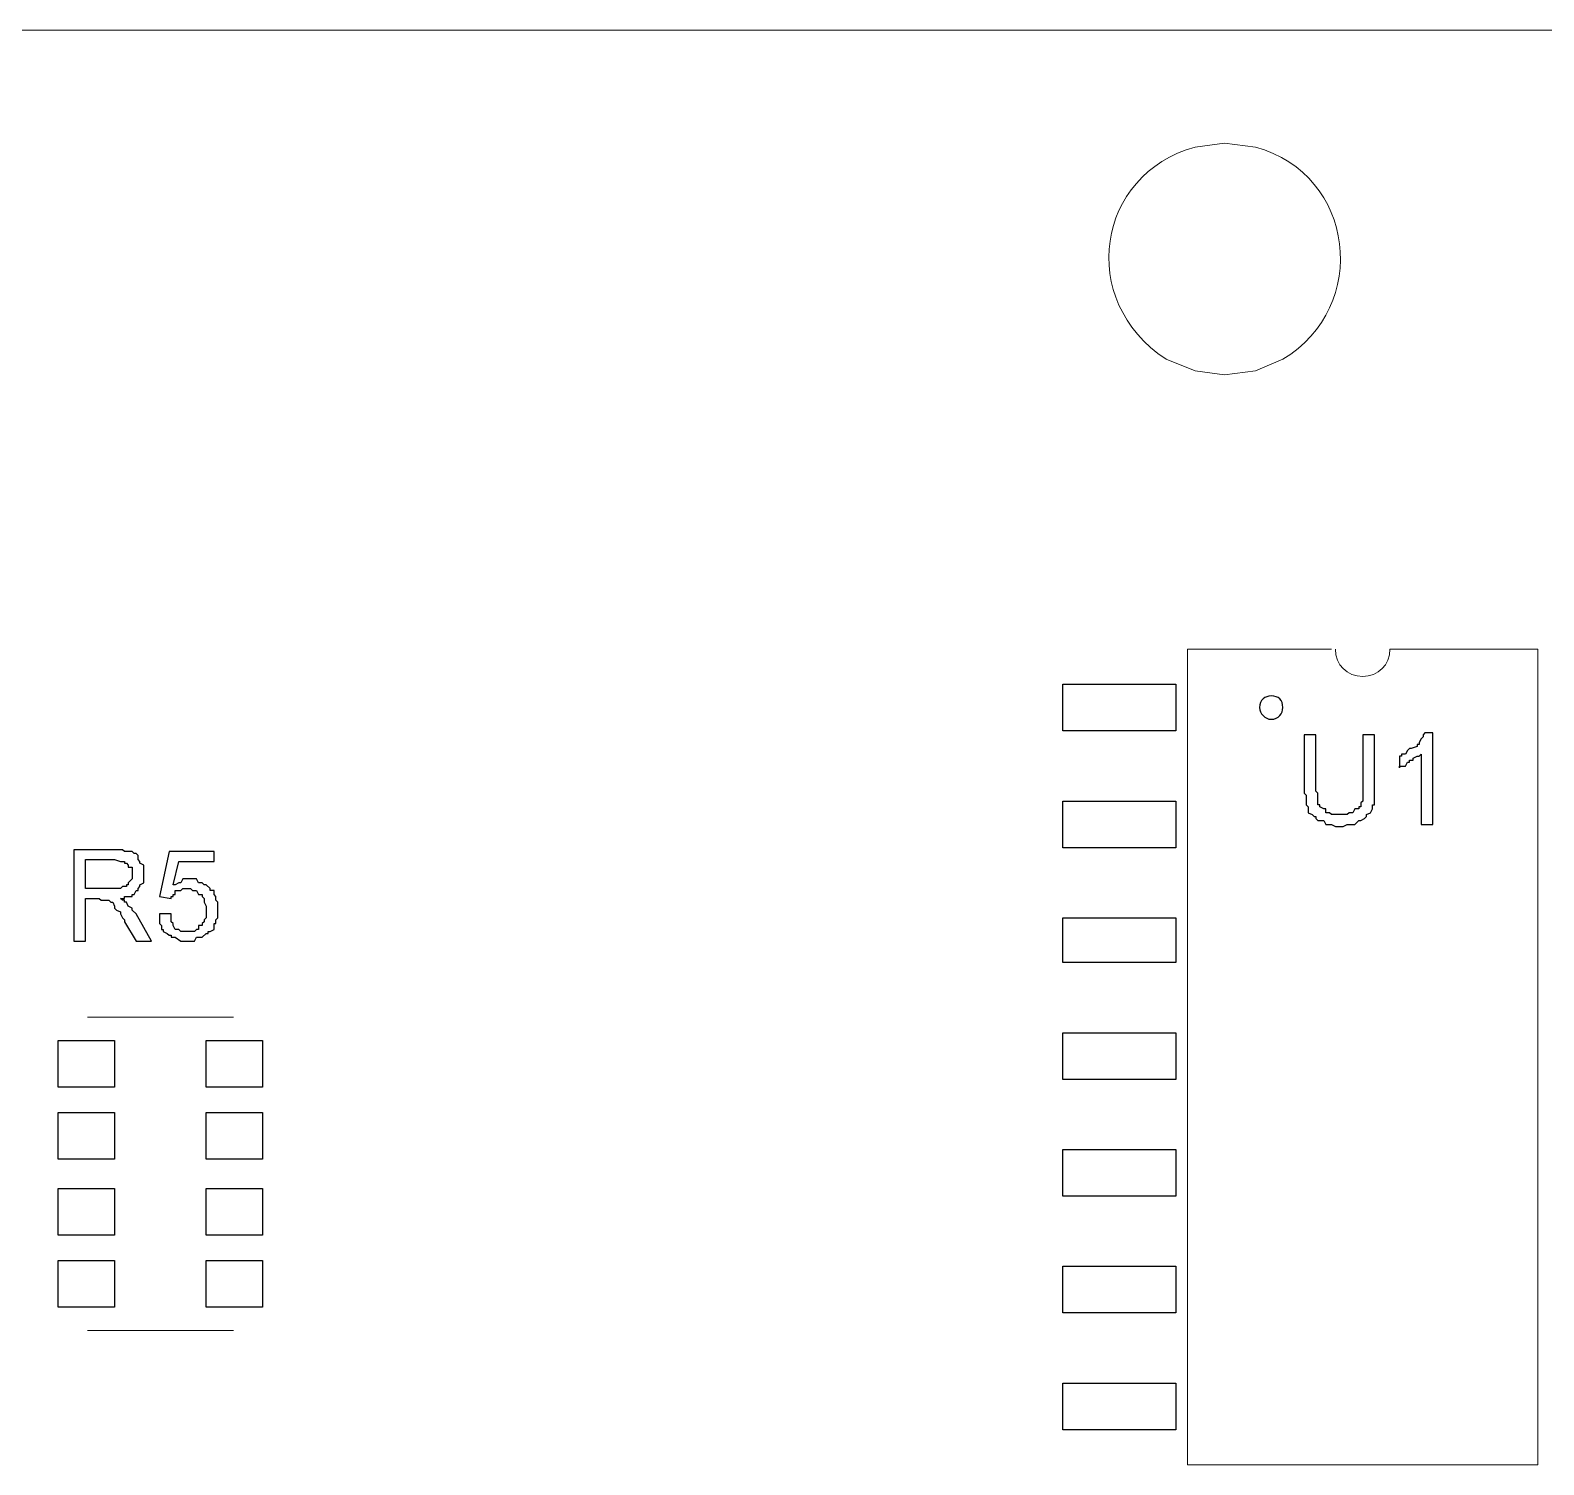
# Model space of a CAD drawing. Header units: millimetres. Extents: x -3 to 153, y 27 to 116.
# Drawn here: x 111.55 to 128.01, y 87.89 to 103.49 of the extents above; entities that cross this region are included whole.
import ezdxf

# ---------------------------------------------------------------- set-up
doc = ezdxf.new("R2010")
doc.units = ezdxf.units.MM
doc.header["$MEASUREMENT"] = 0
doc.layers.add('layer 1', color=7, linetype='Continuous')

msp = doc.modelspace()

# ---------------------------------------------------------------- linework, layer by layer
at = {"layer": 'layer 1', "color": 0, "lineweight": 9}
msp.add_open_spline([(100.131, 103.486), (100.131, 103.486), (150.529, 103.486), (150.529, 103.486)], degree=3, dxfattribs=at)
msp.add_open_spline([(124.536, 99.74), (124.536, 99.74), (124.874, 99.782), (124.874, 99.782), (124.874, 99.782), (124.874, 99.782), (125.171, 99.909), (125.171, 99.909), (125.171, 99.909), (126.126, 100.477), (125.959, 101.92), (124.874, 102.216), (124.874, 102.216), (124.874, 102.216), (124.536, 102.259), (124.536, 102.259), (124.536, 102.259), (124.536, 102.259), (124.218, 102.216), (124.218, 102.216), (124.218, 102.216), (123.144, 101.922), (122.929, 100.549), (123.901, 99.909), (123.901, 99.909), (123.901, 99.909), (124.218, 99.782), (124.218, 99.782), (124.218, 99.782), (124.218, 99.782), (124.536, 99.74), (124.536, 99.74)], degree=3, knots=[0, 0, 0, 0, 0.111111, 0.111111, 0.111111, 0.111111, 0.222222, 0.222222, 0.222222, 0.222222, 0.333333, 0.333333, 0.333333, 0.333333, 0.444444, 0.444444, 0.444444, 0.444444, 0.555556, 0.555556, 0.555556, 0.555556, 0.666667, 0.666667, 0.666667, 0.666667, 0.777778, 0.777778, 0.777778, 0.777778, 1, 1, 1, 1], dxfattribs=at)
msp.add_open_spline([(124.536, 99.74), (124.536, 99.74), (124.874, 99.782), (124.874, 99.782), (124.874, 99.782), (124.874, 99.782), (125.171, 99.909), (125.171, 99.909), (125.171, 99.909), (126.126, 100.477), (125.959, 101.92), (124.874, 102.216), (124.874, 102.216), (124.874, 102.216), (124.536, 102.259), (124.536, 102.259), (124.536, 102.259), (124.536, 102.259), (124.218, 102.216), (124.218, 102.216), (124.218, 102.216), (123.144, 101.922), (122.929, 100.549), (123.901, 99.909), (123.901, 99.909), (123.901, 99.909), (124.218, 99.782), (124.218, 99.782), (124.218, 99.782), (124.218, 99.782), (124.536, 99.74), (124.536, 99.74)], degree=3, knots=[0, 0, 0, 0, 0.111111, 0.111111, 0.111111, 0.111111, 0.222222, 0.222222, 0.222222, 0.222222, 0.333333, 0.333333, 0.333333, 0.333333, 0.444444, 0.444444, 0.444444, 0.444444, 0.555556, 0.555556, 0.555556, 0.555556, 0.666667, 0.666667, 0.666667, 0.666667, 0.777778, 0.777778, 0.777778, 0.777778, 1, 1, 1, 1], dxfattribs=at)
msp.add_open_spline([(124.536, 99.74), (124.536, 99.74), (124.874, 99.782), (124.874, 99.782), (124.874, 99.782), (124.874, 99.782), (125.171, 99.909), (125.171, 99.909), (125.171, 99.909), (126.126, 100.477), (125.959, 101.92), (124.874, 102.216), (124.874, 102.216), (124.874, 102.216), (124.536, 102.259), (124.536, 102.259), (124.536, 102.259), (124.536, 102.259), (124.218, 102.216), (124.218, 102.216), (124.218, 102.216), (123.144, 101.922), (122.929, 100.549), (123.901, 99.909), (123.901, 99.909), (123.901, 99.909), (124.218, 99.782), (124.218, 99.782), (124.218, 99.782), (124.218, 99.782), (124.536, 99.74), (124.536, 99.74)], degree=3, knots=[0, 0, 0, 0, 0.111111, 0.111111, 0.111111, 0.111111, 0.222222, 0.222222, 0.222222, 0.222222, 0.333333, 0.333333, 0.333333, 0.333333, 0.444444, 0.444444, 0.444444, 0.444444, 0.555556, 0.555556, 0.555556, 0.555556, 0.666667, 0.666667, 0.666667, 0.666667, 0.777778, 0.777778, 0.777778, 0.777778, 1, 1, 1, 1], dxfattribs=at)
msp.add_open_spline([(124.536, 99.74), (124.536, 99.74), (124.874, 99.782), (124.874, 99.782), (124.874, 99.782), (124.874, 99.782), (125.171, 99.909), (125.171, 99.909), (125.171, 99.909), (126.126, 100.477), (125.959, 101.92), (124.874, 102.216), (124.874, 102.216), (124.874, 102.216), (124.536, 102.259), (124.536, 102.259), (124.536, 102.259), (124.536, 102.259), (124.218, 102.216), (124.218, 102.216), (124.218, 102.216), (123.144, 101.922), (122.929, 100.549), (123.901, 99.909), (123.901, 99.909), (123.901, 99.909), (124.218, 99.782), (124.218, 99.782), (124.218, 99.782), (124.218, 99.782), (124.536, 99.74), (124.536, 99.74)], degree=3, knots=[0, 0, 0, 0, 0.111111, 0.111111, 0.111111, 0.111111, 0.222222, 0.222222, 0.222222, 0.222222, 0.333333, 0.333333, 0.333333, 0.333333, 0.444444, 0.444444, 0.444444, 0.444444, 0.555556, 0.555556, 0.555556, 0.555556, 0.666667, 0.666667, 0.666667, 0.666667, 0.777778, 0.777778, 0.777778, 0.777778, 1, 1, 1, 1], dxfattribs=at)
msp.add_open_spline([(124.536, 99.74), (124.536, 99.74), (124.874, 99.782), (124.874, 99.782), (124.874, 99.782), (124.874, 99.782), (125.171, 99.909), (125.171, 99.909), (125.171, 99.909), (126.126, 100.477), (125.959, 101.92), (124.874, 102.216), (124.874, 102.216), (124.874, 102.216), (124.536, 102.259), (124.536, 102.259), (124.536, 102.259), (124.536, 102.259), (124.218, 102.216), (124.218, 102.216), (124.218, 102.216), (123.144, 101.922), (122.929, 100.549), (123.901, 99.909), (123.901, 99.909), (123.901, 99.909), (124.218, 99.782), (124.218, 99.782), (124.218, 99.782), (124.218, 99.782), (124.536, 99.74), (124.536, 99.74)], degree=3, knots=[0, 0, 0, 0, 0.111111, 0.111111, 0.111111, 0.111111, 0.222222, 0.222222, 0.222222, 0.222222, 0.333333, 0.333333, 0.333333, 0.333333, 0.444444, 0.444444, 0.444444, 0.444444, 0.555556, 0.555556, 0.555556, 0.555556, 0.666667, 0.666667, 0.666667, 0.666667, 0.777778, 0.777778, 0.777778, 0.777778, 1, 1, 1, 1], dxfattribs=at)
msp.add_open_spline([(124.536, 99.74), (124.536, 99.74), (124.874, 99.782), (124.874, 99.782), (124.874, 99.782), (124.874, 99.782), (125.171, 99.909), (125.171, 99.909), (125.171, 99.909), (126.126, 100.477), (125.959, 101.92), (124.874, 102.216), (124.874, 102.216), (124.874, 102.216), (124.536, 102.259), (124.536, 102.259), (124.536, 102.259), (124.536, 102.259), (124.218, 102.216), (124.218, 102.216), (124.218, 102.216), (123.144, 101.922), (122.929, 100.549), (123.901, 99.909), (123.901, 99.909), (123.901, 99.909), (124.218, 99.782), (124.218, 99.782), (124.218, 99.782), (124.218, 99.782), (124.536, 99.74), (124.536, 99.74)], degree=3, knots=[0, 0, 0, 0, 0.111111, 0.111111, 0.111111, 0.111111, 0.222222, 0.222222, 0.222222, 0.222222, 0.333333, 0.333333, 0.333333, 0.333333, 0.444444, 0.444444, 0.444444, 0.444444, 0.555556, 0.555556, 0.555556, 0.555556, 0.666667, 0.666667, 0.666667, 0.666667, 0.777778, 0.777778, 0.777778, 0.777778, 1, 1, 1, 1], dxfattribs=at)
msp.add_open_spline([(124.536, 99.74), (124.536, 99.74), (124.874, 99.782), (124.874, 99.782), (124.874, 99.782), (124.874, 99.782), (125.171, 99.909), (125.171, 99.909), (125.171, 99.909), (126.126, 100.477), (125.959, 101.92), (124.874, 102.216), (124.874, 102.216), (124.874, 102.216), (124.536, 102.259), (124.536, 102.259), (124.536, 102.259), (124.536, 102.259), (124.218, 102.216), (124.218, 102.216), (124.218, 102.216), (123.144, 101.922), (122.929, 100.549), (123.901, 99.909), (123.901, 99.909), (123.901, 99.909), (124.218, 99.782), (124.218, 99.782), (124.218, 99.782), (124.218, 99.782), (124.536, 99.74), (124.536, 99.74)], degree=3, knots=[0, 0, 0, 0, 0.111111, 0.111111, 0.111111, 0.111111, 0.222222, 0.222222, 0.222222, 0.222222, 0.333333, 0.333333, 0.333333, 0.333333, 0.444444, 0.444444, 0.444444, 0.444444, 0.555556, 0.555556, 0.555556, 0.555556, 0.666667, 0.666667, 0.666667, 0.666667, 0.777778, 0.777778, 0.777778, 0.777778, 1, 1, 1, 1], dxfattribs=at)
msp.add_open_spline([(124.536, 99.74), (124.536, 99.74), (124.874, 99.782), (124.874, 99.782), (124.874, 99.782), (124.874, 99.782), (125.171, 99.909), (125.171, 99.909), (125.171, 99.909), (126.126, 100.477), (125.959, 101.92), (124.874, 102.216), (124.874, 102.216), (124.874, 102.216), (124.536, 102.259), (124.536, 102.259), (124.536, 102.259), (124.536, 102.259), (124.218, 102.216), (124.218, 102.216), (124.218, 102.216), (123.144, 101.922), (122.929, 100.549), (123.901, 99.909), (123.901, 99.909), (123.901, 99.909), (124.218, 99.782), (124.218, 99.782), (124.218, 99.782), (124.218, 99.782), (124.536, 99.74), (124.536, 99.74)], degree=3, knots=[0, 0, 0, 0, 0.111111, 0.111111, 0.111111, 0.111111, 0.222222, 0.222222, 0.222222, 0.222222, 0.333333, 0.333333, 0.333333, 0.333333, 0.444444, 0.444444, 0.444444, 0.444444, 0.555556, 0.555556, 0.555556, 0.555556, 0.666667, 0.666667, 0.666667, 0.666667, 0.777778, 0.777778, 0.777778, 0.777778, 1, 1, 1, 1], dxfattribs=at)
msp.add_open_spline([(124.536, 99.74), (124.536, 99.74), (124.874, 99.782), (124.874, 99.782), (124.874, 99.782), (124.874, 99.782), (125.171, 99.909), (125.171, 99.909), (125.171, 99.909), (126.126, 100.477), (125.959, 101.92), (124.874, 102.216), (124.874, 102.216), (124.874, 102.216), (124.536, 102.259), (124.536, 102.259), (124.536, 102.259), (124.536, 102.259), (124.218, 102.216), (124.218, 102.216), (124.218, 102.216), (123.144, 101.922), (122.929, 100.549), (123.901, 99.909), (123.901, 99.909), (123.901, 99.909), (124.218, 99.782), (124.218, 99.782), (124.218, 99.782), (124.218, 99.782), (124.536, 99.74), (124.536, 99.74)], degree=3, knots=[0, 0, 0, 0, 0.111111, 0.111111, 0.111111, 0.111111, 0.222222, 0.222222, 0.222222, 0.222222, 0.333333, 0.333333, 0.333333, 0.333333, 0.444444, 0.444444, 0.444444, 0.444444, 0.555556, 0.555556, 0.555556, 0.555556, 0.666667, 0.666667, 0.666667, 0.666667, 0.777778, 0.777778, 0.777778, 0.777778, 1, 1, 1, 1], dxfattribs=at)
msp.add_open_spline([(124.536, 99.74), (124.536, 99.74), (124.874, 99.782), (124.874, 99.782), (124.874, 99.782), (124.874, 99.782), (125.171, 99.909), (125.171, 99.909), (125.171, 99.909), (126.126, 100.477), (125.959, 101.92), (124.874, 102.216), (124.874, 102.216), (124.874, 102.216), (124.536, 102.259), (124.536, 102.259), (124.536, 102.259), (124.536, 102.259), (124.218, 102.216), (124.218, 102.216), (124.218, 102.216), (123.144, 101.922), (122.929, 100.549), (123.901, 99.909), (123.901, 99.909), (123.901, 99.909), (124.218, 99.782), (124.218, 99.782), (124.218, 99.782), (124.218, 99.782), (124.536, 99.74), (124.536, 99.74)], degree=3, knots=[0, 0, 0, 0, 0.111111, 0.111111, 0.111111, 0.111111, 0.222222, 0.222222, 0.222222, 0.222222, 0.333333, 0.333333, 0.333333, 0.333333, 0.444444, 0.444444, 0.444444, 0.444444, 0.555556, 0.555556, 0.555556, 0.555556, 0.666667, 0.666667, 0.666667, 0.666667, 0.777778, 0.777778, 0.777778, 0.777778, 1, 1, 1, 1], dxfattribs=at)
msp.add_open_spline([(124.536, 99.74), (124.536, 99.74), (124.874, 99.782), (124.874, 99.782), (124.874, 99.782), (124.874, 99.782), (125.171, 99.909), (125.171, 99.909), (125.171, 99.909), (126.126, 100.477), (125.959, 101.92), (124.874, 102.216), (124.874, 102.216), (124.874, 102.216), (124.536, 102.259), (124.536, 102.259), (124.536, 102.259), (124.536, 102.259), (124.218, 102.216), (124.218, 102.216), (124.218, 102.216), (123.144, 101.922), (122.929, 100.549), (123.901, 99.909), (123.901, 99.909), (123.901, 99.909), (124.218, 99.782), (124.218, 99.782), (124.218, 99.782), (124.218, 99.782), (124.536, 99.74), (124.536, 99.74)], degree=3, knots=[0, 0, 0, 0, 0.111111, 0.111111, 0.111111, 0.111111, 0.222222, 0.222222, 0.222222, 0.222222, 0.333333, 0.333333, 0.333333, 0.333333, 0.444444, 0.444444, 0.444444, 0.444444, 0.555556, 0.555556, 0.555556, 0.555556, 0.666667, 0.666667, 0.666667, 0.666667, 0.777778, 0.777778, 0.777778, 0.777778, 1, 1, 1, 1], dxfattribs=at)
msp.add_open_spline([(124.536, 99.74), (124.536, 99.74), (124.874, 99.782), (124.874, 99.782), (124.874, 99.782), (124.874, 99.782), (125.171, 99.909), (125.171, 99.909), (125.171, 99.909), (126.126, 100.477), (125.959, 101.92), (124.874, 102.216), (124.874, 102.216), (124.874, 102.216), (124.536, 102.259), (124.536, 102.259), (124.536, 102.259), (124.536, 102.259), (124.218, 102.216), (124.218, 102.216), (124.218, 102.216), (123.144, 101.922), (122.929, 100.549), (123.901, 99.909), (123.901, 99.909), (123.901, 99.909), (124.218, 99.782), (124.218, 99.782), (124.218, 99.782), (124.218, 99.782), (124.536, 99.74), (124.536, 99.74)], degree=3, knots=[0, 0, 0, 0, 0.111111, 0.111111, 0.111111, 0.111111, 0.222222, 0.222222, 0.222222, 0.222222, 0.333333, 0.333333, 0.333333, 0.333333, 0.444444, 0.444444, 0.444444, 0.444444, 0.555556, 0.555556, 0.555556, 0.555556, 0.666667, 0.666667, 0.666667, 0.666667, 0.777778, 0.777778, 0.777778, 0.777778, 1, 1, 1, 1], dxfattribs=at)
msp.add_open_spline([(124.536, 99.74), (124.536, 99.74), (124.874, 99.782), (124.874, 99.782), (124.874, 99.782), (124.874, 99.782), (125.171, 99.909), (125.171, 99.909), (125.171, 99.909), (126.126, 100.477), (125.959, 101.92), (124.874, 102.216), (124.874, 102.216), (124.874, 102.216), (124.536, 102.259), (124.536, 102.259), (124.536, 102.259), (124.536, 102.259), (124.218, 102.216), (124.218, 102.216), (124.218, 102.216), (123.144, 101.922), (122.929, 100.549), (123.901, 99.909), (123.901, 99.909), (123.901, 99.909), (124.218, 99.782), (124.218, 99.782), (124.218, 99.782), (124.218, 99.782), (124.536, 99.74), (124.536, 99.74)], degree=3, knots=[0, 0, 0, 0, 0.111111, 0.111111, 0.111111, 0.111111, 0.222222, 0.222222, 0.222222, 0.222222, 0.333333, 0.333333, 0.333333, 0.333333, 0.444444, 0.444444, 0.444444, 0.444444, 0.555556, 0.555556, 0.555556, 0.555556, 0.666667, 0.666667, 0.666667, 0.666667, 0.777778, 0.777778, 0.777778, 0.777778, 1, 1, 1, 1], dxfattribs=at)
at = {"layer": 'layer 1', "color": 0, "lineweight": 20}
for points in [[(124.134, 87.886), (124.134, 87.886), (124.134, 96.755), (124.134, 96.755)], [(124.134, 96.755), (124.134, 96.755), (125.7, 96.755), (125.7, 96.755)], [(126.335, 96.755), (126.335, 96.755), (127.944, 96.755), (127.944, 96.755)], [(127.944, 87.886), (127.944, 87.886), (127.944, 96.755), (127.944, 96.755)], [(112.175, 92.755), (112.175, 92.755), (113.762, 92.755), (113.762, 92.755)], [(112.175, 89.347), (112.175, 89.347), (113.762, 89.347), (113.762, 89.347)], [(124.134, 87.886), (124.134, 87.886), (127.944, 87.886), (127.944, 87.886)]]:
    msp.add_open_spline(points, degree=3, dxfattribs=at)
msp.add_open_spline([(126.335, 96.755), (126.335, 96.586), (126.208, 96.459), (126.039, 96.459), (126.039, 96.459), (125.87, 96.459), (125.743, 96.586), (125.743, 96.755)], degree=3, knots=[0, 0, 0, 0, 0.333333, 0.333333, 0.333333, 0.333333, 1, 1, 1, 1], dxfattribs=at)
at = {"layer": 'layer 1', "color": 0}
for points, knots in [([(122.779, 96.374), (122.779, 96.374), (122.779, 95.866), (122.779, 95.866), (122.779, 95.866), (122.779, 95.866), (124.007, 95.866), (124.007, 95.866), (124.007, 95.866), (124.007, 95.866), (124.007, 96.374), (124.007, 96.374), (124.007, 96.374), (124.007, 96.374), (122.779, 96.374), (122.779, 96.374)], [0, 0, 0, 0, 0.2, 0.2, 0.2, 0.2, 0.4, 0.4, 0.4, 0.4, 0.6, 0.6, 0.6, 0.6, 1, 1, 1, 1]), ([(126.039, 95.824), (126.039, 95.824), (126.166, 95.824), (126.166, 95.824), (126.166, 95.824), (126.166, 95.824), (126.166, 95.274), (126.166, 95.274), (126.166, 95.274), (126.166, 95.217), (126.166, 95.161), (126.166, 95.104), (126.166, 95.104), (126.166, 95.104), (126.166, 95.062), (126.166, 95.062), (126.166, 95.062), (126.166, 95.062), (126.145, 95.062), (126.145, 95.062), (126.145, 95.062), (126.145, 95.062), (126.145, 95.02), (126.145, 95.02), (126.145, 95.02), (126.145, 95.02), (126.124, 94.977), (126.124, 94.977), (126.124, 94.977), (126.124, 94.977), (126.081, 94.956), (126.081, 94.956), (126.081, 94.956), (126.081, 94.956), (126.081, 94.935), (126.081, 94.935), (126.081, 94.935), (126.081, 94.935), (126.06, 94.914), (126.06, 94.914), (126.06, 94.914), (126.06, 94.914), (126.018, 94.893), (126.018, 94.893), (126.018, 94.893), (126.018, 94.893), (125.997, 94.893), (125.997, 94.893), (125.997, 94.893), (125.997, 94.893), (125.954, 94.85), (125.954, 94.85), (125.954, 94.85), (125.954, 94.85), (125.87, 94.85), (125.87, 94.85), (125.87, 94.85), (125.87, 94.85), (125.827, 94.829), (125.827, 94.829), (125.827, 94.829), (125.827, 94.829), (125.743, 94.829), (125.743, 94.829), (125.743, 94.829), (125.743, 94.829), (125.7, 94.85), (125.7, 94.85), (125.7, 94.85), (125.7, 94.85), (125.637, 94.85), (125.637, 94.85), (125.637, 94.85), (125.637, 94.85), (125.616, 94.893), (125.616, 94.893), (125.616, 94.893), (125.616, 94.893), (125.552, 94.893), (125.552, 94.893), (125.552, 94.893), (125.552, 94.893), (125.531, 94.914), (125.531, 94.914), (125.531, 94.914), (125.531, 94.914), (125.531, 94.935), (125.531, 94.935), (125.531, 94.935), (125.531, 94.935), (125.51, 94.935), (125.51, 94.935), (125.51, 94.935), (125.51, 94.935), (125.489, 94.956), (125.489, 94.956), (125.489, 94.956), (125.489, 94.956), (125.446, 94.977), (125.446, 94.977), (125.446, 94.977), (125.446, 94.977), (125.446, 95.041), (125.446, 95.041), (125.446, 95.041), (125.446, 95.041), (125.425, 95.062), (125.425, 95.062), (125.425, 95.062), (125.425, 95.062), (125.425, 95.168), (125.425, 95.168), (125.425, 95.168), (125.425, 95.168), (125.404, 95.189), (125.404, 95.189), (125.404, 95.189), (125.404, 95.189), (125.404, 95.824), (125.404, 95.824), (125.404, 95.824), (125.404, 95.824), (125.531, 95.824), (125.531, 95.824), (125.531, 95.824), (125.531, 95.824), (125.531, 95.21), (125.531, 95.21), (125.531, 95.21), (125.531, 95.21), (125.552, 95.189), (125.552, 95.189), (125.552, 95.189), (125.552, 95.189), (125.552, 95.062), (125.552, 95.062), (125.552, 95.062), (125.552, 95.062), (125.573, 95.062), (125.573, 95.062), (125.573, 95.062), (125.573, 95.062), (125.573, 95.041), (125.573, 95.041), (125.573, 95.041), (125.573, 95.041), (125.616, 95.02), (125.616, 95.02), (125.616, 95.02), (125.616, 95.02), (125.637, 95.02), (125.637, 95.02), (125.637, 95.02), (125.637, 95.02), (125.637, 94.977), (125.637, 94.977), (125.637, 94.977), (125.637, 94.977), (125.679, 94.977), (125.679, 94.977), (125.679, 94.977), (125.679, 94.977), (125.7, 94.956), (125.7, 94.956), (125.7, 94.956), (125.7, 94.956), (125.87, 94.956), (125.87, 94.956), (125.87, 94.956), (125.87, 94.956), (125.891, 94.977), (125.891, 94.977), (125.891, 94.977), (125.891, 94.977), (125.933, 94.977), (125.933, 94.977), (125.933, 94.977), (125.933, 94.977), (125.954, 95.02), (125.954, 95.02), (125.954, 95.02), (125.954, 95.02), (125.997, 95.02), (125.997, 95.02), (125.997, 95.02), (125.997, 95.02), (125.997, 95.041), (125.997, 95.041), (125.997, 95.041), (125.997, 95.041), (126.018, 95.041), (126.018, 95.041), (126.018, 95.041), (126.018, 95.041), (126.018, 95.083), (126.018, 95.083), (126.018, 95.083), (126.018, 95.083), (126.039, 95.104), (126.039, 95.104), (126.039, 95.104), (126.039, 95.104), (126.039, 95.274), (126.039, 95.274), (126.039, 95.274), (126.039, 95.274), (126.039, 95.824), (126.039, 95.824)], [0, 0, 0, 0, 0.018868, 0.018868, 0.018868, 0.018868, 0.037736, 0.037736, 0.037736, 0.037736, 0.056604, 0.056604, 0.056604, 0.056604, 0.075472, 0.075472, 0.075472, 0.075472, 0.09434, 0.09434, 0.09434, 0.09434, 0.113208, 0.113208, 0.113208, 0.113208, 0.132075, 0.132075, 0.132075, 0.132075, 0.150943, 0.150943, 0.150943, 0.150943, 0.169811, 0.169811, 0.169811, 0.169811, 0.188679, 0.188679, 0.188679, 0.188679, 0.207547, 0.207547, 0.207547, 0.207547, 0.226415, 0.226415, 0.226415, 0.226415, 0.245283, 0.245283, 0.245283, 0.245283, 0.264151, 0.264151, 0.264151, 0.264151, 0.283019, 0.283019, 0.283019, 0.283019, 0.301887, 0.301887, 0.301887, 0.301887, 0.320755, 0.320755, 0.320755, 0.320755, 0.339623, 0.339623, 0.339623, 0.339623, 0.358491, 0.358491, 0.358491, 0.358491, 0.377358, 0.377358, 0.377358, 0.377359, 0.396226, 0.396226, 0.396226, 0.396226, 0.415094, 0.415094, 0.415094, 0.415094, 0.433962, 0.433962, 0.433962, 0.433962, 0.45283, 0.45283, 0.45283, 0.45283, 0.471698, 0.471698, 0.471698, 0.471698, 0.490566, 0.490566, 0.490566, 0.490566, 0.509434, 0.509434, 0.509434, 0.509434, 0.528302, 0.528302, 0.528302, 0.528302, 0.54717, 0.54717, 0.54717, 0.54717, 0.566038, 0.566038, 0.566038, 0.566038, 0.584906, 0.584906, 0.584906, 0.584906, 0.603774, 0.603774, 0.603774, 0.603774, 0.622642, 0.622642, 0.622642, 0.622642, 0.641509, 0.641509, 0.641509, 0.641509, 0.660377, 0.660377, 0.660377, 0.660377, 0.679245, 0.679245, 0.679245, 0.679245, 0.698113, 0.698113, 0.698113, 0.698113, 0.716981, 0.716981, 0.716981, 0.716981, 0.735849, 0.735849, 0.735849, 0.735849, 0.754717, 0.754717, 0.754717, 0.754717, 0.773585, 0.773585, 0.773585, 0.773585, 0.792453, 0.792453, 0.792453, 0.792453, 0.811321, 0.811321, 0.811321, 0.811321, 0.830189, 0.830189, 0.830189, 0.830189, 0.849057, 0.849057, 0.849057, 0.849057, 0.867925, 0.867925, 0.867925, 0.867925, 0.886792, 0.886792, 0.886792, 0.886792, 0.90566, 0.90566, 0.90566, 0.90566, 0.924528, 0.924528, 0.924528, 0.924528, 0.943396, 0.943396, 0.943396, 0.943396, 0.962264, 0.962264, 0.962264, 0.962264, 1, 1, 1, 1]), ([(126.801, 94.85), (126.801, 94.85), (126.674, 94.85), (126.674, 94.85), (126.674, 94.85), (126.674, 94.85), (126.674, 95.612), (126.674, 95.612), (126.674, 95.612), (126.674, 95.612), (126.653, 95.591), (126.653, 95.591), (126.653, 95.591), (126.653, 95.591), (126.632, 95.591), (126.632, 95.591), (126.632, 95.591), (126.632, 95.591), (126.589, 95.57), (126.589, 95.57), (126.589, 95.57), (126.589, 95.57), (126.589, 95.549), (126.589, 95.549), (126.589, 95.549), (126.589, 95.549), (126.547, 95.549), (126.547, 95.549), (126.547, 95.549), (126.547, 95.549), (126.547, 95.528), (126.547, 95.528), (126.547, 95.528), (126.547, 95.528), (126.526, 95.528), (126.526, 95.528), (126.526, 95.528), (126.526, 95.528), (126.505, 95.485), (126.505, 95.485), (126.505, 95.485), (126.505, 95.485), (126.441, 95.485), (126.441, 95.485), (126.441, 95.485), (126.441, 95.485), (126.441, 95.464), (126.441, 95.464), (126.441, 95.464), (126.441, 95.464), (126.441, 95.591), (126.441, 95.591), (126.441, 95.591), (126.441, 95.591), (126.462, 95.591), (126.462, 95.591), (126.462, 95.591), (126.462, 95.591), (126.462, 95.612), (126.462, 95.612), (126.462, 95.612), (126.462, 95.612), (126.505, 95.612), (126.505, 95.612), (126.505, 95.612), (126.505, 95.612), (126.526, 95.655), (126.526, 95.655), (126.526, 95.655), (126.526, 95.655), (126.547, 95.676), (126.547, 95.676), (126.547, 95.676), (126.547, 95.676), (126.568, 95.676), (126.568, 95.676), (126.568, 95.676), (126.568, 95.676), (126.632, 95.697), (126.632, 95.697), (126.632, 95.697), (126.632, 95.697), (126.632, 95.718), (126.632, 95.718), (126.632, 95.718), (126.632, 95.718), (126.653, 95.718), (126.653, 95.718), (126.653, 95.718), (126.653, 95.718), (126.653, 95.739), (126.653, 95.739), (126.653, 95.739), (126.653, 95.739), (126.674, 95.782), (126.674, 95.782), (126.674, 95.782), (126.674, 95.782), (126.695, 95.803), (126.695, 95.803), (126.695, 95.803), (126.695, 95.803), (126.695, 95.824), (126.695, 95.824), (126.695, 95.824), (126.695, 95.824), (126.716, 95.845), (126.716, 95.845), (126.716, 95.845), (126.716, 95.845), (126.801, 95.845), (126.801, 95.845), (126.801, 95.845), (126.801, 95.845), (126.801, 94.85), (126.801, 94.85)], [0, 0, 0, 0, 0.033333, 0.033333, 0.033333, 0.033333, 0.066667, 0.066667, 0.066667, 0.066667, 0.1, 0.1, 0.1, 0.1, 0.133333, 0.133333, 0.133333, 0.133333, 0.166667, 0.166667, 0.166667, 0.166667, 0.2, 0.2, 0.2, 0.2, 0.233333, 0.233333, 0.233333, 0.233333, 0.266667, 0.266667, 0.266667, 0.266667, 0.3, 0.3, 0.3, 0.3, 0.333333, 0.333333, 0.333333, 0.333333, 0.366667, 0.366667, 0.366667, 0.366667, 0.4, 0.4, 0.4, 0.4, 0.433333, 0.433333, 0.433333, 0.433333, 0.466667, 0.466667, 0.466667, 0.466667, 0.5, 0.5, 0.5, 0.5, 0.533333, 0.533333, 0.533333, 0.533333, 0.566667, 0.566667, 0.566667, 0.566667, 0.6, 0.6, 0.6, 0.6, 0.633333, 0.633333, 0.633333, 0.633333, 0.666667, 0.666667, 0.666667, 0.666667, 0.7, 0.7, 0.7, 0.7, 0.733333, 0.733333, 0.733333, 0.733333, 0.766667, 0.766667, 0.766667, 0.766667, 0.8, 0.8, 0.8, 0.8, 0.833333, 0.833333, 0.833333, 0.833333, 0.866667, 0.866667, 0.866667, 0.866667, 0.9, 0.9, 0.9, 0.9, 0.933333, 0.933333, 0.933333, 0.933333, 1, 1, 1, 1]), ([(122.779, 95.104), (122.779, 95.104), (122.779, 94.596), (122.779, 94.596), (122.779, 94.596), (122.779, 94.596), (124.007, 94.596), (124.007, 94.596), (124.007, 94.596), (124.007, 94.596), (124.007, 95.104), (124.007, 95.104), (124.007, 95.104), (124.007, 95.104), (122.779, 95.104), (122.779, 95.104)], [0, 0, 0, 0, 0.2, 0.2, 0.2, 0.2, 0.4, 0.4, 0.4, 0.4, 0.6, 0.6, 0.6, 0.6, 1, 1, 1, 1]), ([(112.027, 93.58), (112.027, 93.58), (112.027, 94.575), (112.027, 94.575), (112.027, 94.575), (112.027, 94.575), (112.556, 94.575), (112.556, 94.575), (112.556, 94.575), (112.556, 94.575), (112.577, 94.554), (112.577, 94.554), (112.577, 94.554), (112.577, 94.554), (112.662, 94.554), (112.662, 94.554), (112.662, 94.554), (112.662, 94.554), (112.683, 94.533), (112.683, 94.533), (112.683, 94.533), (112.683, 94.533), (112.704, 94.533), (112.704, 94.533), (112.704, 94.533), (112.704, 94.533), (112.725, 94.512), (112.725, 94.512), (112.725, 94.512), (112.725, 94.512), (112.725, 94.469), (112.725, 94.469), (112.725, 94.469), (112.725, 94.469), (112.746, 94.448), (112.746, 94.448), (112.746, 94.448), (112.746, 94.448), (112.746, 94.427), (112.746, 94.427), (112.746, 94.427), (112.746, 94.427), (112.789, 94.406), (112.789, 94.406), (112.789, 94.406), (112.789, 94.406), (112.789, 94.215), (112.789, 94.215), (112.789, 94.215), (112.789, 94.215), (112.746, 94.194), (112.746, 94.194), (112.746, 94.194), (112.746, 94.194), (112.746, 94.173), (112.746, 94.173), (112.746, 94.173), (112.746, 94.173), (112.725, 94.152), (112.725, 94.152), (112.725, 94.152), (112.725, 94.152), (112.725, 94.131), (112.725, 94.131), (112.725, 94.131), (112.725, 94.131), (112.704, 94.131), (112.704, 94.131), (112.704, 94.131), (112.704, 94.131), (112.683, 94.088), (112.683, 94.088), (112.683, 94.088), (112.683, 94.088), (112.662, 94.088), (112.662, 94.088), (112.662, 94.088), (112.662, 94.088), (112.662, 94.067), (112.662, 94.067), (112.662, 94.067), (112.662, 94.067), (112.577, 94.067), (112.577, 94.067), (112.577, 94.067), (112.577, 94.067), (112.577, 94.046), (112.577, 94.046), (112.577, 94.046), (112.577, 94.046), (112.535, 94.046), (112.535, 94.046), (112.535, 94.046), (112.535, 94.046), (112.556, 94.025), (112.556, 94.025), (112.556, 94.025), (112.556, 94.025), (112.577, 94.025), (112.577, 94.025), (112.577, 94.025), (112.577, 94.025), (112.577, 94.004), (112.577, 94.004), (112.577, 94.004), (112.577, 94.004), (112.598, 94.004), (112.598, 94.004), (112.598, 94.004), (112.598, 94.004), (112.619, 93.961), (112.619, 93.961), (112.619, 93.961), (112.619, 93.961), (112.662, 93.94), (112.662, 93.94), (112.662, 93.94), (112.662, 93.94), (112.662, 93.919), (112.662, 93.919), (112.662, 93.919), (112.662, 93.919), (112.704, 93.877), (112.704, 93.877), (112.704, 93.877), (112.704, 93.877), (112.873, 93.58), (112.873, 93.58), (112.873, 93.58), (112.873, 93.58), (112.704, 93.58), (112.704, 93.58), (112.704, 93.58), (112.704, 93.58), (112.577, 93.792), (112.577, 93.792), (112.577, 93.792), (112.577, 93.792), (112.577, 93.813), (112.577, 93.813), (112.577, 93.813), (112.577, 93.813), (112.556, 93.834), (112.556, 93.834), (112.556, 93.834), (112.556, 93.834), (112.535, 93.877), (112.535, 93.877), (112.535, 93.877), (112.535, 93.877), (112.535, 93.898), (112.535, 93.898), (112.535, 93.898), (112.535, 93.898), (112.492, 93.919), (112.492, 93.919), (112.492, 93.919), (112.492, 93.919), (112.471, 93.94), (112.471, 93.94), (112.471, 93.94), (112.471, 93.94), (112.471, 93.961), (112.471, 93.961), (112.471, 93.961), (112.471, 93.961), (112.45, 94.004), (112.45, 94.004), (112.45, 94.004), (112.45, 94.004), (112.429, 94.004), (112.429, 94.004), (112.429, 94.004), (112.429, 94.004), (112.408, 94.025), (112.408, 94.025), (112.408, 94.025), (112.408, 94.025), (112.323, 94.025), (112.323, 94.025), (112.323, 94.025), (112.323, 94.025), (112.302, 94.046), (112.302, 94.046), (112.302, 94.046), (112.302, 94.046), (112.154, 94.046), (112.154, 94.046), (112.154, 94.046), (112.154, 94.046), (112.154, 93.58), (112.154, 93.58), (112.154, 93.58), (112.154, 93.58), (112.027, 93.58), (112.027, 93.58)], [0, 0, 0, 0, 0.02, 0.02, 0.02, 0.02, 0.04, 0.04, 0.04, 0.04, 0.06, 0.06, 0.06, 0.06, 0.08, 0.08, 0.08, 0.08, 0.1, 0.1, 0.1, 0.1, 0.12, 0.12, 0.12, 0.12, 0.14, 0.14, 0.14, 0.14, 0.16, 0.16, 0.16, 0.16, 0.18, 0.18, 0.18, 0.18, 0.2, 0.2, 0.2, 0.2, 0.22, 0.22, 0.22, 0.22, 0.24, 0.24, 0.24, 0.24, 0.26, 0.26, 0.26, 0.26, 0.28, 0.28, 0.28, 0.28, 0.3, 0.3, 0.3, 0.3, 0.32, 0.32, 0.32, 0.32, 0.34, 0.34, 0.34, 0.34, 0.36, 0.36, 0.36, 0.36, 0.38, 0.38, 0.38, 0.38, 0.4, 0.4, 0.4, 0.4, 0.42, 0.42, 0.42, 0.42, 0.44, 0.44, 0.44, 0.44, 0.46, 0.46, 0.46, 0.46, 0.48, 0.48, 0.48, 0.48, 0.5, 0.5, 0.5, 0.5, 0.52, 0.52, 0.52, 0.52, 0.54, 0.54, 0.54, 0.54, 0.56, 0.56, 0.56, 0.56, 0.58, 0.58, 0.58, 0.58, 0.6, 0.6, 0.6, 0.6, 0.62, 0.62, 0.62, 0.62, 0.64, 0.64, 0.64, 0.64, 0.66, 0.66, 0.66, 0.66, 0.68, 0.68, 0.68, 0.68, 0.7, 0.7, 0.7, 0.7, 0.72, 0.72, 0.72, 0.72, 0.74, 0.74, 0.74, 0.74, 0.76, 0.76, 0.76, 0.76, 0.78, 0.78, 0.78, 0.78, 0.8, 0.8, 0.8, 0.8, 0.82, 0.82, 0.82, 0.82, 0.84, 0.84, 0.84, 0.84, 0.86, 0.86, 0.86, 0.86, 0.88, 0.88, 0.88, 0.88, 0.9, 0.9, 0.9, 0.9, 0.92, 0.92, 0.92, 0.92, 0.94, 0.94, 0.94, 0.94, 0.96, 0.96, 0.96, 0.96, 1, 1, 1, 1]), ([(112.154, 94.152), (112.154, 94.152), (112.535, 94.152), (112.535, 94.152), (112.535, 94.152), (112.535, 94.152), (112.556, 94.173), (112.556, 94.173), (112.556, 94.173), (112.556, 94.173), (112.598, 94.173), (112.598, 94.173), (112.598, 94.173), (112.598, 94.173), (112.598, 94.194), (112.598, 94.194), (112.598, 94.194), (112.598, 94.194), (112.619, 94.194), (112.619, 94.194), (112.619, 94.194), (112.619, 94.194), (112.619, 94.215), (112.619, 94.215), (112.619, 94.215), (112.619, 94.215), (112.662, 94.258), (112.662, 94.258), (112.662, 94.258), (112.662, 94.258), (112.662, 94.385), (112.662, 94.385), (112.662, 94.385), (112.662, 94.385), (112.619, 94.385), (112.619, 94.385), (112.619, 94.385), (112.619, 94.385), (112.619, 94.406), (112.619, 94.406), (112.619, 94.406), (112.619, 94.406), (112.598, 94.427), (112.598, 94.427), (112.598, 94.427), (112.598, 94.427), (112.577, 94.427), (112.577, 94.427), (112.577, 94.427), (112.577, 94.427), (112.577, 94.448), (112.577, 94.448), (112.577, 94.448), (112.577, 94.448), (112.535, 94.448), (112.535, 94.448), (112.535, 94.448), (112.535, 94.448), (112.471, 94.469), (112.471, 94.469), (112.471, 94.469), (112.471, 94.469), (112.154, 94.469), (112.154, 94.469), (112.154, 94.469), (112.154, 94.469), (112.154, 94.152), (112.154, 94.152)], [0, 0, 0, 0, 0.055556, 0.055556, 0.055556, 0.055556, 0.111111, 0.111111, 0.111111, 0.111111, 0.166667, 0.166667, 0.166667, 0.166667, 0.222222, 0.222222, 0.222222, 0.222222, 0.277778, 0.277778, 0.277778, 0.277778, 0.333333, 0.333333, 0.333333, 0.333333, 0.388889, 0.388889, 0.388889, 0.388889, 0.444444, 0.444444, 0.444444, 0.444444, 0.5, 0.5, 0.5, 0.5, 0.555556, 0.555556, 0.555556, 0.555556, 0.611111, 0.611111, 0.611111, 0.611111, 0.666667, 0.666667, 0.666667, 0.666667, 0.722222, 0.722222, 0.722222, 0.722222, 0.777778, 0.777778, 0.777778, 0.777778, 0.833333, 0.833333, 0.833333, 0.833333, 0.888889, 0.888889, 0.888889, 0.888889, 1, 1, 1, 1]), ([(112.958, 93.877), (112.958, 93.877), (113.085, 93.877), (113.085, 93.877), (113.085, 93.877), (113.085, 93.877), (113.085, 93.792), (113.085, 93.792), (113.085, 93.792), (113.085, 93.792), (113.106, 93.771), (113.106, 93.771), (113.106, 93.771), (113.106, 93.771), (113.106, 93.75), (113.106, 93.75), (113.106, 93.75), (113.106, 93.75), (113.127, 93.707), (113.127, 93.707), (113.127, 93.707), (113.127, 93.707), (113.17, 93.707), (113.17, 93.707), (113.17, 93.707), (113.17, 93.707), (113.191, 93.686), (113.191, 93.686), (113.191, 93.686), (113.191, 93.686), (113.339, 93.686), (113.339, 93.686), (113.339, 93.686), (113.339, 93.686), (113.36, 93.707), (113.36, 93.707), (113.36, 93.707), (113.36, 93.707), (113.381, 93.707), (113.381, 93.707), (113.381, 93.707), (113.381, 93.707), (113.381, 93.75), (113.381, 93.75), (113.381, 93.75), (113.381, 93.75), (113.424, 93.75), (113.424, 93.75), (113.424, 93.75), (113.424, 93.75), (113.424, 93.771), (113.424, 93.771), (113.424, 93.771), (113.424, 93.771), (113.445, 93.792), (113.445, 93.792), (113.445, 93.792), (113.445, 93.792), (113.445, 93.813), (113.445, 93.813), (113.445, 93.813), (113.445, 93.813), (113.466, 93.834), (113.466, 93.834), (113.466, 93.834), (113.466, 93.834), (113.466, 93.961), (113.466, 93.961), (113.466, 93.961), (113.466, 93.961), (113.445, 94.004), (113.445, 94.004), (113.445, 94.004), (113.445, 94.004), (113.445, 94.046), (113.445, 94.046), (113.445, 94.046), (113.445, 94.046), (113.424, 94.067), (113.424, 94.067), (113.424, 94.067), (113.424, 94.067), (113.424, 94.088), (113.424, 94.088), (113.424, 94.088), (113.424, 94.088), (113.381, 94.088), (113.381, 94.088), (113.381, 94.088), (113.381, 94.088), (113.36, 94.131), (113.36, 94.131), (113.36, 94.131), (113.36, 94.131), (113.318, 94.131), (113.318, 94.131), (113.318, 94.131), (113.318, 94.131), (113.297, 94.152), (113.297, 94.152), (113.297, 94.152), (113.297, 94.152), (113.212, 94.152), (113.212, 94.152), (113.212, 94.152), (113.212, 94.152), (113.191, 94.131), (113.191, 94.131), (113.191, 94.131), (113.191, 94.131), (113.127, 94.131), (113.127, 94.131), (113.127, 94.131), (113.127, 94.131), (113.127, 94.088), (113.127, 94.088), (113.127, 94.088), (113.127, 94.088), (113.106, 94.088), (113.106, 94.088), (113.106, 94.088), (113.106, 94.088), (113.106, 94.067), (113.106, 94.067), (113.106, 94.067), (113.106, 94.067), (113.085, 94.067), (113.085, 94.067), (113.085, 94.067), (113.085, 94.067), (113.085, 94.046), (113.085, 94.046), (113.085, 94.046), (113.085, 94.046), (112.958, 94.067), (112.958, 94.067), (112.958, 94.067), (112.958, 94.067), (113.064, 94.554), (113.064, 94.554), (113.064, 94.554), (113.064, 94.554), (113.551, 94.554), (113.551, 94.554), (113.551, 94.554), (113.551, 94.554), (113.551, 94.448), (113.551, 94.448), (113.551, 94.448), (113.551, 94.448), (113.17, 94.448), (113.17, 94.448), (113.17, 94.448), (113.17, 94.448), (113.106, 94.194), (113.106, 94.194), (113.106, 94.194), (113.106, 94.194), (113.127, 94.194), (113.127, 94.194), (113.127, 94.194), (113.127, 94.194), (113.17, 94.215), (113.17, 94.215), (113.17, 94.215), (113.17, 94.215), (113.191, 94.215), (113.191, 94.215), (113.191, 94.215), (113.191, 94.215), (113.212, 94.258), (113.212, 94.258), (113.212, 94.258), (113.212, 94.258), (113.36, 94.258), (113.36, 94.258), (113.36, 94.258), (113.36, 94.258), (113.381, 94.215), (113.381, 94.215), (113.381, 94.215), (113.381, 94.215), (113.424, 94.215), (113.424, 94.215), (113.424, 94.215), (113.424, 94.215), (113.445, 94.194), (113.445, 94.194), (113.445, 94.194), (113.445, 94.194), (113.466, 94.194), (113.466, 94.194), (113.466, 94.194), (113.466, 94.194), (113.508, 94.152), (113.508, 94.152), (113.508, 94.152), (113.508, 94.152), (113.508, 94.131), (113.508, 94.131), (113.508, 94.131), (113.508, 94.131), (113.551, 94.131), (113.551, 94.131), (113.551, 94.131), (113.551, 94.131), (113.551, 94.088), (113.551, 94.088), (113.551, 94.088), (113.551, 94.088), (113.572, 94.067), (113.572, 94.067), (113.572, 94.067), (113.572, 94.067), (113.572, 94.025), (113.572, 94.025), (113.572, 94.025), (113.572, 94.025), (113.593, 94.004), (113.593, 94.004), (113.593, 94.004), (113.593, 94.004), (113.593, 93.834), (113.593, 93.834), (113.593, 93.834), (113.593, 93.834), (113.572, 93.813), (113.572, 93.813), (113.572, 93.813), (113.572, 93.813), (113.572, 93.771), (113.572, 93.771), (113.572, 93.771), (113.572, 93.771), (113.551, 93.771), (113.551, 93.771), (113.551, 93.771), (113.551, 93.771), (113.551, 93.707), (113.551, 93.707), (113.551, 93.707), (113.551, 93.707), (113.508, 93.686), (113.508, 93.686), (113.508, 93.686), (113.508, 93.686), (113.487, 93.686), (113.487, 93.686), (113.487, 93.686), (113.487, 93.686), (113.487, 93.665), (113.487, 93.665), (113.487, 93.665), (113.487, 93.665), (113.466, 93.665), (113.466, 93.665), (113.466, 93.665), (113.466, 93.665), (113.424, 93.623), (113.424, 93.623), (113.424, 93.623), (113.424, 93.623), (113.36, 93.623), (113.36, 93.623), (113.36, 93.623), (113.36, 93.623), (113.339, 93.58), (113.339, 93.58), (113.339, 93.58), (113.339, 93.58), (113.191, 93.58), (113.191, 93.58), (113.191, 93.58), (113.191, 93.58), (113.127, 93.623), (113.127, 93.623), (113.127, 93.623), (113.127, 93.623), (113.085, 93.623), (113.085, 93.623), (113.085, 93.623), (113.085, 93.623), (113.085, 93.644), (113.085, 93.644), (113.085, 93.644), (113.085, 93.644), (113.064, 93.644), (113.064, 93.644), (113.064, 93.644), (113.064, 93.644), (113.043, 93.665), (113.043, 93.665), (113.043, 93.665), (113.043, 93.665), (113, 93.686), (113, 93.686), (113, 93.686), (113, 93.686), (113, 93.707), (113, 93.707), (113, 93.707), (113, 93.707), (112.979, 93.707), (112.979, 93.707), (112.979, 93.707), (112.979, 93.707), (112.979, 93.75), (112.979, 93.75), (112.979, 93.75), (112.979, 93.75), (112.958, 93.771), (112.958, 93.771), (112.958, 93.771), (112.958, 93.771), (112.958, 93.877), (112.958, 93.877)], [0, 0, 0, 0, 0.0125, 0.0125, 0.0125, 0.0125, 0.025, 0.025, 0.025, 0.025, 0.0375, 0.0375, 0.0375, 0.0375, 0.05, 0.05, 0.05, 0.05, 0.0625, 0.0625, 0.0625, 0.0625, 0.075, 0.075, 0.075, 0.075, 0.0875, 0.0875, 0.0875, 0.0875, 0.1, 0.1, 0.1, 0.1, 0.1125, 0.1125, 0.1125, 0.1125, 0.125, 0.125, 0.125, 0.125, 0.1375, 0.1375, 0.1375, 0.1375, 0.15, 0.15, 0.15, 0.15, 0.1625, 0.1625, 0.1625, 0.1625, 0.175, 0.175, 0.175, 0.175, 0.1875, 0.1875, 0.1875, 0.1875, 0.2, 0.2, 0.2, 0.2, 0.2125, 0.2125, 0.2125, 0.2125, 0.225, 0.225, 0.225, 0.225, 0.2375, 0.2375, 0.2375, 0.2375, 0.25, 0.25, 0.25, 0.25, 0.2625, 0.2625, 0.2625, 0.2625, 0.275, 0.275, 0.275, 0.275, 0.2875, 0.2875, 0.2875, 0.2875, 0.3, 0.3, 0.3, 0.3, 0.3125, 0.3125, 0.3125, 0.3125, 0.325, 0.325, 0.325, 0.325, 0.3375, 0.3375, 0.3375, 0.3375, 0.35, 0.35, 0.35, 0.35, 0.3625, 0.3625, 0.3625, 0.3625, 0.375, 0.375, 0.375, 0.375, 0.3875, 0.3875, 0.3875, 0.3875, 0.4, 0.4, 0.4, 0.4, 0.4125, 0.4125, 0.4125, 0.4125, 0.425, 0.425, 0.425, 0.425, 0.4375, 0.4375, 0.4375, 0.4375, 0.45, 0.45, 0.45, 0.45, 0.4625, 0.4625, 0.4625, 0.4625, 0.475, 0.475, 0.475, 0.475, 0.4875, 0.4875, 0.4875, 0.4875, 0.5, 0.5, 0.5, 0.5, 0.5125, 0.5125, 0.5125, 0.5125, 0.525, 0.525, 0.525, 0.525, 0.5375, 0.5375, 0.5375, 0.5375, 0.55, 0.55, 0.55, 0.55, 0.5625, 0.5625, 0.5625, 0.5625, 0.575, 0.575, 0.575, 0.575, 0.5875, 0.5875, 0.5875, 0.5875, 0.6, 0.6, 0.6, 0.6, 0.6125, 0.6125, 0.6125, 0.6125, 0.625, 0.625, 0.625, 0.625, 0.6375, 0.6375, 0.6375, 0.6375, 0.65, 0.65, 0.65, 0.65, 0.6625, 0.6625, 0.6625, 0.6625, 0.675, 0.675, 0.675, 0.675, 0.6875, 0.6875, 0.6875, 0.6875, 0.7, 0.7, 0.7, 0.7, 0.7125, 0.7125, 0.7125, 0.7125, 0.725, 0.725, 0.725, 0.725, 0.7375, 0.7375, 0.7375, 0.7375, 0.75, 0.75, 0.75, 0.75, 0.7625, 0.7625, 0.7625, 0.7625, 0.775, 0.775, 0.775, 0.775, 0.7875, 0.7875, 0.7875, 0.7875, 0.8, 0.8, 0.8, 0.8, 0.8125, 0.8125, 0.8125, 0.8125, 0.825, 0.825, 0.825, 0.825, 0.8375, 0.8375, 0.8375, 0.8375, 0.85, 0.85, 0.85, 0.85, 0.8625, 0.8625, 0.8625, 0.8625, 0.875, 0.875, 0.875, 0.875, 0.8875, 0.8875, 0.8875, 0.8875, 0.9, 0.9, 0.9, 0.9, 0.9125, 0.9125, 0.9125, 0.9125, 0.925, 0.925, 0.925, 0.925, 0.9375, 0.9375, 0.9375, 0.9375, 0.95, 0.95, 0.95, 0.95, 0.9625, 0.9625, 0.9625, 0.9625, 0.975, 0.975, 0.975, 0.975, 1, 1, 1, 1]), ([(122.779, 93.834), (122.779, 93.834), (122.779, 93.347), (122.779, 93.347), (122.779, 93.347), (122.779, 93.347), (124.007, 93.347), (124.007, 93.347), (124.007, 93.347), (124.007, 93.347), (124.007, 93.834), (124.007, 93.834), (124.007, 93.834), (124.007, 93.834), (122.779, 93.834), (122.779, 93.834)], [0, 0, 0, 0, 0.2, 0.2, 0.2, 0.2, 0.4, 0.4, 0.4, 0.4, 0.6, 0.6, 0.6, 0.6, 1, 1, 1, 1]), ([(111.857, 92.501), (111.857, 92.501), (111.857, 91.993), (111.857, 91.993), (111.857, 91.993), (111.857, 91.993), (112.471, 91.993), (112.471, 91.993), (112.471, 91.993), (112.471, 91.993), (112.471, 92.501), (112.471, 92.501), (112.471, 92.501), (112.471, 92.501), (111.857, 92.501), (111.857, 92.501)], [0, 0, 0, 0, 0.2, 0.2, 0.2, 0.2, 0.4, 0.4, 0.4, 0.4, 0.6, 0.6, 0.6, 0.6, 1, 1, 1, 1]), ([(113.466, 92.501), (113.466, 92.501), (113.466, 91.993), (113.466, 91.993), (113.466, 91.993), (113.466, 91.993), (114.08, 91.993), (114.08, 91.993), (114.08, 91.993), (114.08, 91.993), (114.08, 92.501), (114.08, 92.501), (114.08, 92.501), (114.08, 92.501), (113.466, 92.501), (113.466, 92.501)], [0, 0, 0, 0, 0.2, 0.2, 0.2, 0.2, 0.4, 0.4, 0.4, 0.4, 0.6, 0.6, 0.6, 0.6, 1, 1, 1, 1]), ([(122.779, 92.585), (122.779, 92.585), (122.779, 92.077), (122.779, 92.077), (122.779, 92.077), (122.779, 92.077), (124.007, 92.077), (124.007, 92.077), (124.007, 92.077), (124.007, 92.077), (124.007, 92.585), (124.007, 92.585), (124.007, 92.585), (124.007, 92.585), (122.779, 92.585), (122.779, 92.585)], [0, 0, 0, 0, 0.2, 0.2, 0.2, 0.2, 0.4, 0.4, 0.4, 0.4, 0.6, 0.6, 0.6, 0.6, 1, 1, 1, 1]), ([(111.857, 91.718), (111.857, 91.718), (111.857, 91.21), (111.857, 91.21), (111.857, 91.21), (111.857, 91.21), (112.471, 91.21), (112.471, 91.21), (112.471, 91.21), (112.471, 91.21), (112.471, 91.718), (112.471, 91.718), (112.471, 91.718), (112.471, 91.718), (111.857, 91.718), (111.857, 91.718)], [0, 0, 0, 0, 0.2, 0.2, 0.2, 0.2, 0.4, 0.4, 0.4, 0.4, 0.6, 0.6, 0.6, 0.6, 1, 1, 1, 1]), ([(113.466, 91.718), (113.466, 91.718), (113.466, 91.21), (113.466, 91.21), (113.466, 91.21), (113.466, 91.21), (114.08, 91.21), (114.08, 91.21), (114.08, 91.21), (114.08, 91.21), (114.08, 91.718), (114.08, 91.718), (114.08, 91.718), (114.08, 91.718), (113.466, 91.718), (113.466, 91.718)], [0, 0, 0, 0, 0.2, 0.2, 0.2, 0.2, 0.4, 0.4, 0.4, 0.4, 0.6, 0.6, 0.6, 0.6, 1, 1, 1, 1]), ([(122.779, 91.315), (122.779, 91.315), (122.779, 90.807), (122.779, 90.807), (122.779, 90.807), (122.779, 90.807), (124.007, 90.807), (124.007, 90.807), (124.007, 90.807), (124.007, 90.807), (124.007, 91.315), (124.007, 91.315), (124.007, 91.315), (124.007, 91.315), (122.779, 91.315), (122.779, 91.315)], [0, 0, 0, 0, 0.2, 0.2, 0.2, 0.2, 0.4, 0.4, 0.4, 0.4, 0.6, 0.6, 0.6, 0.6, 1, 1, 1, 1]), ([(111.857, 90.892), (111.857, 90.892), (111.857, 90.384), (111.857, 90.384), (111.857, 90.384), (111.857, 90.384), (112.471, 90.384), (112.471, 90.384), (112.471, 90.384), (112.471, 90.384), (112.471, 90.892), (112.471, 90.892), (112.471, 90.892), (112.471, 90.892), (111.857, 90.892), (111.857, 90.892)], [0, 0, 0, 0, 0.2, 0.2, 0.2, 0.2, 0.4, 0.4, 0.4, 0.4, 0.6, 0.6, 0.6, 0.6, 1, 1, 1, 1]), ([(113.466, 90.892), (113.466, 90.892), (113.466, 90.384), (113.466, 90.384), (113.466, 90.384), (113.466, 90.384), (114.08, 90.384), (114.08, 90.384), (114.08, 90.384), (114.08, 90.384), (114.08, 90.892), (114.08, 90.892), (114.08, 90.892), (114.08, 90.892), (113.466, 90.892), (113.466, 90.892)], [0, 0, 0, 0, 0.2, 0.2, 0.2, 0.2, 0.4, 0.4, 0.4, 0.4, 0.6, 0.6, 0.6, 0.6, 1, 1, 1, 1]), ([(111.857, 90.109), (111.857, 90.109), (111.857, 89.601), (111.857, 89.601), (111.857, 89.601), (111.857, 89.601), (112.471, 89.601), (112.471, 89.601), (112.471, 89.601), (112.471, 89.601), (112.471, 90.109), (112.471, 90.109), (112.471, 90.109), (112.471, 90.109), (111.857, 90.109), (111.857, 90.109)], [0, 0, 0, 0, 0.2, 0.2, 0.2, 0.2, 0.4, 0.4, 0.4, 0.4, 0.6, 0.6, 0.6, 0.6, 1, 1, 1, 1]), ([(113.466, 90.109), (113.466, 90.109), (113.466, 89.601), (113.466, 89.601), (113.466, 89.601), (113.466, 89.601), (114.08, 89.601), (114.08, 89.601), (114.08, 89.601), (114.08, 89.601), (114.08, 90.109), (114.08, 90.109), (114.08, 90.109), (114.08, 90.109), (113.466, 90.109), (113.466, 90.109)], [0, 0, 0, 0, 0.2, 0.2, 0.2, 0.2, 0.4, 0.4, 0.4, 0.4, 0.6, 0.6, 0.6, 0.6, 1, 1, 1, 1]), ([(122.779, 90.045), (122.779, 90.045), (122.779, 89.537), (122.779, 89.537), (122.779, 89.537), (122.779, 89.537), (124.007, 89.537), (124.007, 89.537), (124.007, 89.537), (124.007, 89.537), (124.007, 90.045), (124.007, 90.045), (124.007, 90.045), (124.007, 90.045), (122.779, 90.045), (122.779, 90.045)], [0, 0, 0, 0, 0.2, 0.2, 0.2, 0.2, 0.4, 0.4, 0.4, 0.4, 0.6, 0.6, 0.6, 0.6, 1, 1, 1, 1]), ([(122.779, 88.775), (122.779, 88.775), (122.779, 88.267), (122.779, 88.267), (122.779, 88.267), (122.779, 88.267), (124.007, 88.267), (124.007, 88.267), (124.007, 88.267), (124.007, 88.267), (124.007, 88.775), (124.007, 88.775), (124.007, 88.775), (124.007, 88.775), (122.779, 88.775), (122.779, 88.775)], [0, 0, 0, 0, 0.2, 0.2, 0.2, 0.2, 0.4, 0.4, 0.4, 0.4, 0.6, 0.6, 0.6, 0.6, 1, 1, 1, 1])]:
    msp.add_open_spline(points, degree=3, knots=knots, dxfattribs=at)
at = {"layer": 'layer 1', "color": 0, "lineweight": 25}
msp.add_open_spline([(124.917, 96.12), (124.917, 96.205), (124.981, 96.247), (125.044, 96.247), (125.044, 96.247), (125.129, 96.247), (125.171, 96.205), (125.171, 96.12), (125.171, 96.12), (125.171, 96.057), (125.129, 95.993), (125.044, 95.993), (125.044, 95.993), (124.981, 95.993), (124.917, 96.057), (124.917, 96.12)], degree=3, knots=[0, 0, 0, 0, 0.2, 0.2, 0.2, 0.2, 0.4, 0.4, 0.4, 0.4, 0.6, 0.6, 0.6, 0.6, 1, 1, 1, 1], dxfattribs=at)

doc.saveas('drawing.dxf')
